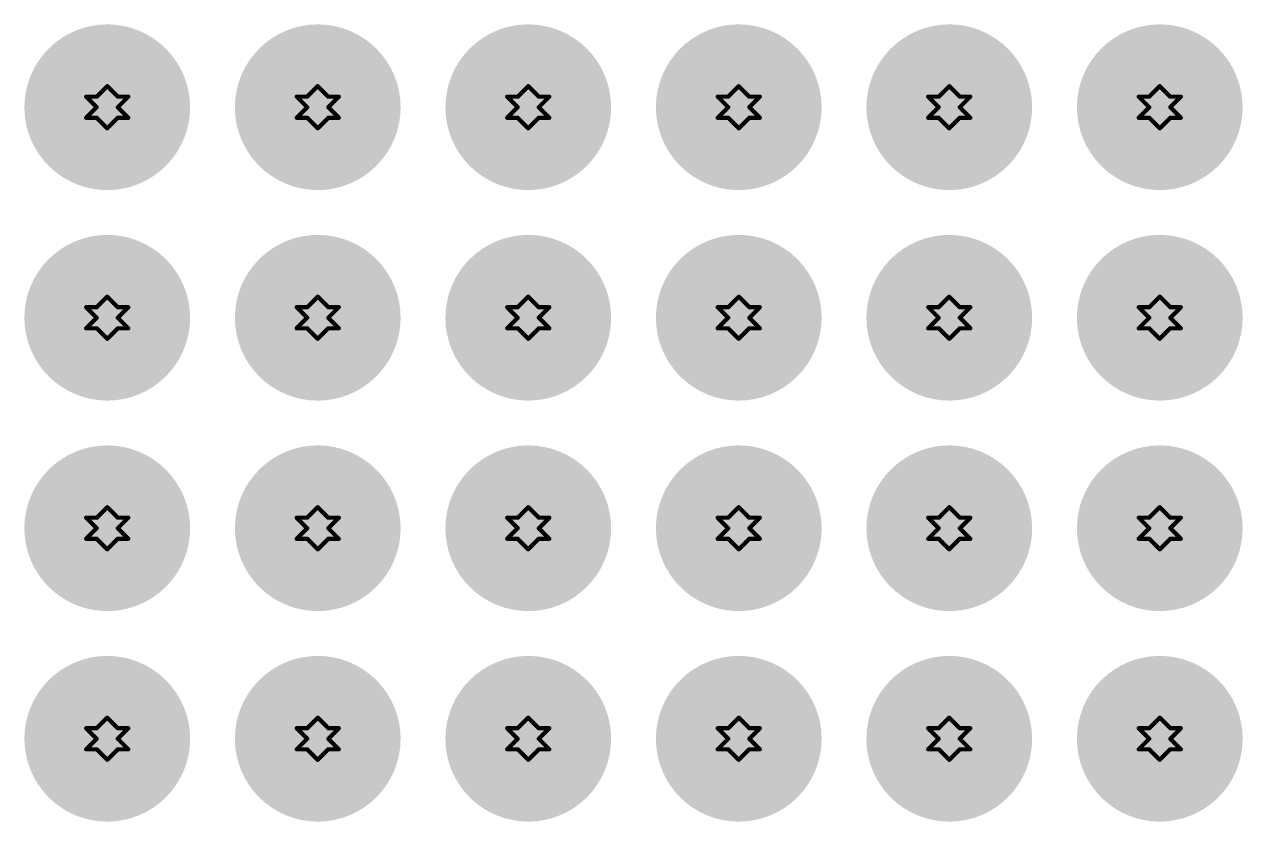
# Model space of a CAD drawing. Header units: millimetres. Extents: x 3.26 to 13.14, y 5.38 to 10.83.
# Drawn here: x 8.161 to 8.739, y 9.38 to 9.758 of the extents above; entities that cross this region are included whole.
import ezdxf

# ---------------------------------------------------------------- set-up
doc = ezdxf.new("R2010")
doc.units = ezdxf.units.MM
doc.header["$MEASUREMENT"] = 0
for name, color, linetype in [('BottomLayer', 5, 'Continuous'), ('BottomSolder', 6, 'Continuous'), ('DrillDrawing', 1, 'Continuous'), ('MultiLayer', 9, 'Continuous'), ('TopLayer', 1, 'Continuous'), ('TopSolder', 216, 'Continuous'), ('ViaHoleLayer', 16, 'Continuous')]:
    doc.layers.add(name, color=color, linetype=linetype)

msp = doc.modelspace()

# ---------------------------------------------------------------- linework, layer by layer
at = {"layer": 'BottomLayer', "const_width": 0.03937}
for points in [[(8.18032, 9.719, 1), (8.21969, 9.719, 1)], [(8.28032, 9.719, 1), (8.31969, 9.719, 1)], [(8.38032, 9.719, 1), (8.41969, 9.719, 1)], [(8.48032, 9.719, 1), (8.51969, 9.719, 1)], [(8.58032, 9.719, 1), (8.61969, 9.719, 1)], [(8.68032, 9.719, 1), (8.71969, 9.719, 1)], [(8.18032, 9.619, 1), (8.21969, 9.619, 1)], [(8.28032, 9.619, 1), (8.31969, 9.619, 1)], [(8.38032, 9.619, 1), (8.41969, 9.619, 1)], [(8.48032, 9.619, 1), (8.51969, 9.619, 1)], [(8.58032, 9.619, 1), (8.61969, 9.619, 1)], [(8.68032, 9.619, 1), (8.71969, 9.619, 1)], [(8.18032, 9.519, 1), (8.21969, 9.519, 1)], [(8.28032, 9.519, 1), (8.31969, 9.519, 1)], [(8.38032, 9.519, 1), (8.41969, 9.519, 1)], [(8.48032, 9.519, 1), (8.51969, 9.519, 1)], [(8.58032, 9.519, 1), (8.61969, 9.519, 1)], [(8.68032, 9.519, 1), (8.71969, 9.519, 1)], [(8.18032, 9.419, 1), (8.21969, 9.419, 1)], [(8.28032, 9.419, 1), (8.31969, 9.419, 1)], [(8.38032, 9.419, 1), (8.41969, 9.419, 1)], [(8.48032, 9.419, 1), (8.51969, 9.419, 1)], [(8.58032, 9.419, 1), (8.61969, 9.419, 1)], [(8.68032, 9.419, 1), (8.71969, 9.419, 1)]]:
    msp.add_lwpolyline(points, format="xyb", close=True, dxfattribs=at)
at = {"layer": 'BottomSolder', "const_width": 0.03937}
for points in [[(8.18032, 9.719, 1), (8.21969, 9.719, 1)], [(8.28032, 9.719, 1), (8.31969, 9.719, 1)], [(8.38032, 9.719, 1), (8.41969, 9.719, 1)], [(8.48032, 9.719, 1), (8.51969, 9.719, 1)], [(8.58032, 9.719, 1), (8.61969, 9.719, 1)], [(8.68032, 9.719, 1), (8.71969, 9.719, 1)], [(8.18032, 9.619, 1), (8.21969, 9.619, 1)], [(8.28032, 9.619, 1), (8.31969, 9.619, 1)], [(8.38032, 9.619, 1), (8.41969, 9.619, 1)], [(8.48032, 9.619, 1), (8.51969, 9.619, 1)], [(8.58032, 9.619, 1), (8.61969, 9.619, 1)], [(8.68032, 9.619, 1), (8.71969, 9.619, 1)], [(8.18032, 9.519, 1), (8.21969, 9.519, 1)], [(8.28032, 9.519, 1), (8.31969, 9.519, 1)], [(8.38032, 9.519, 1), (8.41969, 9.519, 1)], [(8.48032, 9.519, 1), (8.51969, 9.519, 1)], [(8.58032, 9.519, 1), (8.61969, 9.519, 1)], [(8.68032, 9.519, 1), (8.71969, 9.519, 1)], [(8.18032, 9.419, 1), (8.21969, 9.419, 1)], [(8.28032, 9.419, 1), (8.31969, 9.419, 1)], [(8.38032, 9.419, 1), (8.41969, 9.419, 1)], [(8.48032, 9.419, 1), (8.51969, 9.419, 1)], [(8.58032, 9.419, 1), (8.61969, 9.419, 1)], [(8.68032, 9.419, 1), (8.71969, 9.419, 1)]]:
    msp.add_lwpolyline(points, format="xyb", close=True, dxfattribs=at)
at = {"layer": 'DrillDrawing', "const_width": 0.002}
for points in [[(8.195, 9.724), (8.2, 9.729)], [(8.2, 9.729), (8.205, 9.724)], [(8.295, 9.724), (8.3, 9.729)], [(8.3, 9.729), (8.305, 9.724)], [(8.395, 9.724), (8.4, 9.729)], [(8.4, 9.729), (8.405, 9.724)], [(8.495, 9.724), (8.5, 9.729)], [(8.5, 9.729), (8.505, 9.724)], [(8.595, 9.724), (8.6, 9.729)], [(8.6, 9.729), (8.605, 9.724)], [(8.695, 9.724), (8.7, 9.729)], [(8.7, 9.729), (8.705, 9.724)], [(8.19, 9.724), (8.195, 9.719)], [(8.19, 9.724), (8.195, 9.724)], [(8.205, 9.724), (8.21, 9.724)], [(8.205, 9.719), (8.21, 9.724)], [(8.29, 9.724), (8.295, 9.719)], [(8.29, 9.724), (8.295, 9.724)], [(8.305, 9.724), (8.31, 9.724)], [(8.305, 9.719), (8.31, 9.724)], [(8.39, 9.724), (8.395, 9.719)], [(8.39, 9.724), (8.395, 9.724)], [(8.405, 9.724), (8.41, 9.724)], [(8.405, 9.719), (8.41, 9.724)], [(8.49, 9.724), (8.495, 9.719)], [(8.49, 9.724), (8.495, 9.724)], [(8.505, 9.724), (8.51, 9.724)], [(8.505, 9.719), (8.51, 9.724)], [(8.59, 9.724), (8.595, 9.719)], [(8.59, 9.724), (8.595, 9.724)], [(8.605, 9.724), (8.61, 9.724)], [(8.605, 9.719), (8.61, 9.724)], [(8.69, 9.724), (8.695, 9.719)], [(8.69, 9.724), (8.695, 9.724)], [(8.705, 9.724), (8.71, 9.724)], [(8.705, 9.719), (8.71, 9.724)], [(8.19, 9.714), (8.195, 9.719)], [(8.205, 9.719), (8.21, 9.714)], [(8.29, 9.714), (8.295, 9.719)], [(8.305, 9.719), (8.31, 9.714)], [(8.39, 9.714), (8.395, 9.719)], [(8.405, 9.719), (8.41, 9.714)], [(8.49, 9.714), (8.495, 9.719)], [(8.505, 9.719), (8.51, 9.714)], [(8.59, 9.714), (8.595, 9.719)], [(8.605, 9.719), (8.61, 9.714)], [(8.69, 9.714), (8.695, 9.719)], [(8.705, 9.719), (8.71, 9.714)], [(8.19, 9.714), (8.195, 9.714)], [(8.195, 9.714), (8.2, 9.709)], [(8.2, 9.709), (8.205, 9.714)], [(8.205, 9.714), (8.21, 9.714)], [(8.29, 9.714), (8.295, 9.714)], [(8.295, 9.714), (8.3, 9.709)], [(8.3, 9.709), (8.305, 9.714)], [(8.305, 9.714), (8.31, 9.714)], [(8.39, 9.714), (8.395, 9.714)], [(8.395, 9.714), (8.4, 9.709)], [(8.4, 9.709), (8.405, 9.714)], [(8.405, 9.714), (8.41, 9.714)], [(8.49, 9.714), (8.495, 9.714)], [(8.495, 9.714), (8.5, 9.709)], [(8.5, 9.709), (8.505, 9.714)], [(8.505, 9.714), (8.51, 9.714)], [(8.59, 9.714), (8.595, 9.714)], [(8.595, 9.714), (8.6, 9.709)], [(8.6, 9.709), (8.605, 9.714)], [(8.605, 9.714), (8.61, 9.714)], [(8.69, 9.714), (8.695, 9.714)], [(8.695, 9.714), (8.7, 9.709)], [(8.7, 9.709), (8.705, 9.714)], [(8.705, 9.714), (8.71, 9.714)], [(8.19, 9.624), (8.195, 9.619)], [(8.19, 9.624), (8.195, 9.624)], [(8.195, 9.624), (8.2, 9.629)], [(8.2, 9.629), (8.205, 9.624)], [(8.205, 9.624), (8.21, 9.624)], [(8.205, 9.619), (8.21, 9.624)], [(8.29, 9.624), (8.295, 9.619)], [(8.29, 9.624), (8.295, 9.624)], [(8.295, 9.624), (8.3, 9.629)], [(8.3, 9.629), (8.305, 9.624)], [(8.305, 9.624), (8.31, 9.624)], [(8.305, 9.619), (8.31, 9.624)], [(8.39, 9.624), (8.395, 9.619)], [(8.39, 9.624), (8.395, 9.624)], [(8.395, 9.624), (8.4, 9.629)], [(8.4, 9.629), (8.405, 9.624)], [(8.405, 9.624), (8.41, 9.624)], [(8.405, 9.619), (8.41, 9.624)], [(8.49, 9.624), (8.495, 9.619)], [(8.49, 9.624), (8.495, 9.624)], [(8.495, 9.624), (8.5, 9.629)], [(8.5, 9.629), (8.505, 9.624)], [(8.505, 9.624), (8.51, 9.624)], [(8.505, 9.619), (8.51, 9.624)], [(8.59, 9.624), (8.595, 9.619)], [(8.59, 9.624), (8.595, 9.624)], [(8.595, 9.624), (8.6, 9.629)], [(8.6, 9.629), (8.605, 9.624)], [(8.605, 9.624), (8.61, 9.624)], [(8.605, 9.619), (8.61, 9.624)], [(8.69, 9.624), (8.695, 9.619)], [(8.69, 9.624), (8.695, 9.624)], [(8.695, 9.624), (8.7, 9.629)], [(8.7, 9.629), (8.705, 9.624)], [(8.705, 9.624), (8.71, 9.624)], [(8.705, 9.619), (8.71, 9.624)], [(8.19, 9.614), (8.195, 9.619)], [(8.205, 9.619), (8.21, 9.614)], [(8.29, 9.614), (8.295, 9.619)], [(8.305, 9.619), (8.31, 9.614)], [(8.39, 9.614), (8.395, 9.619)], [(8.405, 9.619), (8.41, 9.614)], [(8.49, 9.614), (8.495, 9.619)], [(8.505, 9.619), (8.51, 9.614)], [(8.59, 9.614), (8.595, 9.619)], [(8.605, 9.619), (8.61, 9.614)], [(8.69, 9.614), (8.695, 9.619)], [(8.705, 9.619), (8.71, 9.614)], [(8.19, 9.614), (8.195, 9.614)], [(8.195, 9.614), (8.2, 9.609)], [(8.2, 9.609), (8.205, 9.614)], [(8.205, 9.614), (8.21, 9.614)], [(8.29, 9.614), (8.295, 9.614)], [(8.295, 9.614), (8.3, 9.609)], [(8.3, 9.609), (8.305, 9.614)], [(8.305, 9.614), (8.31, 9.614)], [(8.39, 9.614), (8.395, 9.614)], [(8.395, 9.614), (8.4, 9.609)], [(8.4, 9.609), (8.405, 9.614)], [(8.405, 9.614), (8.41, 9.614)], [(8.49, 9.614), (8.495, 9.614)], [(8.495, 9.614), (8.5, 9.609)], [(8.5, 9.609), (8.505, 9.614)], [(8.505, 9.614), (8.51, 9.614)], [(8.59, 9.614), (8.595, 9.614)], [(8.595, 9.614), (8.6, 9.609)], [(8.6, 9.609), (8.605, 9.614)], [(8.605, 9.614), (8.61, 9.614)], [(8.69, 9.614), (8.695, 9.614)], [(8.695, 9.614), (8.7, 9.609)], [(8.7, 9.609), (8.705, 9.614)], [(8.705, 9.614), (8.71, 9.614)], [(8.195, 9.524), (8.2, 9.529)], [(8.2, 9.529), (8.205, 9.524)], [(8.295, 9.524), (8.3, 9.529)], [(8.3, 9.529), (8.305, 9.524)], [(8.395, 9.524), (8.4, 9.529)], [(8.4, 9.529), (8.405, 9.524)], [(8.495, 9.524), (8.5, 9.529)], [(8.5, 9.529), (8.505, 9.524)], [(8.595, 9.524), (8.6, 9.529)], [(8.6, 9.529), (8.605, 9.524)], [(8.695, 9.524), (8.7, 9.529)], [(8.7, 9.529), (8.705, 9.524)], [(8.19, 9.524), (8.195, 9.519)], [(8.19, 9.524), (8.195, 9.524)], [(8.205, 9.524), (8.21, 9.524)], [(8.205, 9.519), (8.21, 9.524)], [(8.29, 9.524), (8.295, 9.519)], [(8.29, 9.524), (8.295, 9.524)], [(8.305, 9.524), (8.31, 9.524)], [(8.305, 9.519), (8.31, 9.524)], [(8.39, 9.524), (8.395, 9.519)], [(8.39, 9.524), (8.395, 9.524)], [(8.405, 9.524), (8.41, 9.524)], [(8.405, 9.519), (8.41, 9.524)], [(8.49, 9.524), (8.495, 9.519)], [(8.49, 9.524), (8.495, 9.524)], [(8.505, 9.524), (8.51, 9.524)], [(8.505, 9.519), (8.51, 9.524)], [(8.59, 9.524), (8.595, 9.519)], [(8.59, 9.524), (8.595, 9.524)], [(8.605, 9.524), (8.61, 9.524)], [(8.605, 9.519), (8.61, 9.524)], [(8.69, 9.524), (8.695, 9.519)], [(8.69, 9.524), (8.695, 9.524)], [(8.705, 9.524), (8.71, 9.524)], [(8.705, 9.519), (8.71, 9.524)], [(8.19, 9.514), (8.195, 9.519)], [(8.19, 9.514), (8.195, 9.514)], [(8.195, 9.514), (8.2, 9.509)], [(8.2, 9.509), (8.205, 9.514)], [(8.205, 9.519), (8.21, 9.514)], [(8.205, 9.514), (8.21, 9.514)], [(8.29, 9.514), (8.295, 9.519)], [(8.29, 9.514), (8.295, 9.514)], [(8.295, 9.514), (8.3, 9.509)], [(8.3, 9.509), (8.305, 9.514)], [(8.305, 9.519), (8.31, 9.514)], [(8.305, 9.514), (8.31, 9.514)], [(8.39, 9.514), (8.395, 9.519)], [(8.39, 9.514), (8.395, 9.514)], [(8.395, 9.514), (8.4, 9.509)], [(8.4, 9.509), (8.405, 9.514)], [(8.405, 9.519), (8.41, 9.514)], [(8.405, 9.514), (8.41, 9.514)], [(8.49, 9.514), (8.495, 9.519)], [(8.49, 9.514), (8.495, 9.514)], [(8.495, 9.514), (8.5, 9.509)], [(8.5, 9.509), (8.505, 9.514)], [(8.505, 9.519), (8.51, 9.514)], [(8.505, 9.514), (8.51, 9.514)], [(8.59, 9.514), (8.595, 9.519)], [(8.59, 9.514), (8.595, 9.514)], [(8.595, 9.514), (8.6, 9.509)], [(8.6, 9.509), (8.605, 9.514)], [(8.605, 9.519), (8.61, 9.514)], [(8.605, 9.514), (8.61, 9.514)], [(8.69, 9.514), (8.695, 9.519)], [(8.69, 9.514), (8.695, 9.514)], [(8.695, 9.514), (8.7, 9.509)], [(8.7, 9.509), (8.705, 9.514)], [(8.705, 9.519), (8.71, 9.514)], [(8.705, 9.514), (8.71, 9.514)], [(8.195, 9.424), (8.2, 9.429)], [(8.2, 9.429), (8.205, 9.424)], [(8.295, 9.424), (8.3, 9.429)], [(8.3, 9.429), (8.305, 9.424)], [(8.395, 9.424), (8.4, 9.429)], [(8.4, 9.429), (8.405, 9.424)], [(8.495, 9.424), (8.5, 9.429)], [(8.5, 9.429), (8.505, 9.424)], [(8.595, 9.424), (8.6, 9.429)], [(8.6, 9.429), (8.605, 9.424)], [(8.695, 9.424), (8.7, 9.429)], [(8.7, 9.429), (8.705, 9.424)], [(8.19, 9.424), (8.195, 9.419)], [(8.19, 9.424), (8.195, 9.424)], [(8.205, 9.424), (8.21, 9.424)], [(8.205, 9.419), (8.21, 9.424)], [(8.29, 9.424), (8.295, 9.419)], [(8.29, 9.424), (8.295, 9.424)], [(8.305, 9.424), (8.31, 9.424)], [(8.305, 9.419), (8.31, 9.424)], [(8.39, 9.424), (8.395, 9.419)], [(8.39, 9.424), (8.395, 9.424)], [(8.405, 9.424), (8.41, 9.424)], [(8.405, 9.419), (8.41, 9.424)], [(8.49, 9.424), (8.495, 9.419)], [(8.49, 9.424), (8.495, 9.424)], [(8.505, 9.424), (8.51, 9.424)], [(8.505, 9.419), (8.51, 9.424)], [(8.59, 9.424), (8.595, 9.419)], [(8.59, 9.424), (8.595, 9.424)], [(8.605, 9.424), (8.61, 9.424)], [(8.605, 9.419), (8.61, 9.424)], [(8.69, 9.424), (8.695, 9.419)], [(8.69, 9.424), (8.695, 9.424)], [(8.705, 9.424), (8.71, 9.424)], [(8.705, 9.419), (8.71, 9.424)], [(8.19, 9.414), (8.195, 9.419)], [(8.205, 9.419), (8.21, 9.414)], [(8.29, 9.414), (8.295, 9.419)], [(8.305, 9.419), (8.31, 9.414)], [(8.39, 9.414), (8.395, 9.419)], [(8.405, 9.419), (8.41, 9.414)], [(8.49, 9.414), (8.495, 9.419)], [(8.505, 9.419), (8.51, 9.414)], [(8.59, 9.414), (8.595, 9.419)], [(8.605, 9.419), (8.61, 9.414)], [(8.69, 9.414), (8.695, 9.419)], [(8.705, 9.419), (8.71, 9.414)], [(8.19, 9.414), (8.195, 9.414)], [(8.195, 9.414), (8.2, 9.409)], [(8.2, 9.409), (8.205, 9.414)], [(8.205, 9.414), (8.21, 9.414)], [(8.29, 9.414), (8.295, 9.414)], [(8.295, 9.414), (8.3, 9.409)], [(8.3, 9.409), (8.305, 9.414)], [(8.305, 9.414), (8.31, 9.414)], [(8.39, 9.414), (8.395, 9.414)], [(8.395, 9.414), (8.4, 9.409)], [(8.4, 9.409), (8.405, 9.414)], [(8.405, 9.414), (8.41, 9.414)], [(8.49, 9.414), (8.495, 9.414)], [(8.495, 9.414), (8.5, 9.409)], [(8.5, 9.409), (8.505, 9.414)], [(8.505, 9.414), (8.51, 9.414)], [(8.59, 9.414), (8.595, 9.414)], [(8.595, 9.414), (8.6, 9.409)], [(8.6, 9.409), (8.605, 9.414)], [(8.605, 9.414), (8.61, 9.414)], [(8.69, 9.414), (8.695, 9.414)], [(8.695, 9.414), (8.7, 9.409)], [(8.7, 9.409), (8.705, 9.414)], [(8.705, 9.414), (8.71, 9.414)]]:
    msp.add_lwpolyline(points, dxfattribs=at)
at = {"layer": 'DrillDrawing', "const_width": 0.001}
for points in [[(8.1995, 9.729, 1), (8.2005, 9.729, 1)], [(8.1995, 9.729, 1), (8.2005, 9.729, 1)], [(8.2995, 9.729, 1), (8.3005, 9.729, 1)], [(8.2995, 9.729, 1), (8.3005, 9.729, 1)], [(8.3995, 9.729, 1), (8.4005, 9.729, 1)], [(8.3995, 9.729, 1), (8.4005, 9.729, 1)], [(8.4995, 9.729, 1), (8.5005, 9.729, 1)], [(8.4995, 9.729, 1), (8.5005, 9.729, 1)], [(8.5995, 9.729, 1), (8.6005, 9.729, 1)], [(8.5995, 9.729, 1), (8.6005, 9.729, 1)], [(8.6995, 9.729, 1), (8.7005, 9.729, 1)], [(8.6995, 9.729, 1), (8.7005, 9.729, 1)], [(8.1895, 9.724, 1), (8.1905, 9.724, 1)], [(8.1895, 9.724, 1), (8.1905, 9.724, 1)], [(8.1945, 9.724, 1), (8.1955, 9.724, 1)], [(8.1945, 9.724, 1), (8.1955, 9.724, 1)], [(8.2045, 9.724, 1), (8.2055, 9.724, 1)], [(8.2045, 9.724, 1), (8.2055, 9.724, 1)], [(8.2095, 9.724, 1), (8.2105, 9.724, 1)], [(8.2095, 9.724, 1), (8.2105, 9.724, 1)], [(8.2895, 9.724, 1), (8.2905, 9.724, 1)], [(8.2895, 9.724, 1), (8.2905, 9.724, 1)], [(8.2945, 9.724, 1), (8.2955, 9.724, 1)], [(8.2945, 9.724, 1), (8.2955, 9.724, 1)], [(8.3045, 9.724, 1), (8.3055, 9.724, 1)], [(8.3045, 9.724, 1), (8.3055, 9.724, 1)], [(8.3095, 9.724, 1), (8.3105, 9.724, 1)], [(8.3095, 9.724, 1), (8.3105, 9.724, 1)], [(8.3895, 9.724, 1), (8.3905, 9.724, 1)], [(8.3895, 9.724, 1), (8.3905, 9.724, 1)], [(8.3945, 9.724, 1), (8.3955, 9.724, 1)], [(8.3945, 9.724, 1), (8.3955, 9.724, 1)], [(8.4045, 9.724, 1), (8.4055, 9.724, 1)], [(8.4045, 9.724, 1), (8.4055, 9.724, 1)], [(8.4095, 9.724, 1), (8.4105, 9.724, 1)], [(8.4095, 9.724, 1), (8.4105, 9.724, 1)], [(8.4895, 9.724, 1), (8.4905, 9.724, 1)], [(8.4895, 9.724, 1), (8.4905, 9.724, 1)], [(8.4945, 9.724, 1), (8.4955, 9.724, 1)], [(8.4945, 9.724, 1), (8.4955, 9.724, 1)], [(8.5045, 9.724, 1), (8.5055, 9.724, 1)], [(8.5045, 9.724, 1), (8.5055, 9.724, 1)], [(8.5095, 9.724, 1), (8.5105, 9.724, 1)], [(8.5095, 9.724, 1), (8.5105, 9.724, 1)], [(8.5895, 9.724, 1), (8.5905, 9.724, 1)], [(8.5895, 9.724, 1), (8.5905, 9.724, 1)], [(8.5945, 9.724, 1), (8.5955, 9.724, 1)], [(8.5945, 9.724, 1), (8.5955, 9.724, 1)], [(8.6045, 9.724, 1), (8.6055, 9.724, 1)], [(8.6045, 9.724, 1), (8.6055, 9.724, 1)], [(8.6095, 9.724, 1), (8.6105, 9.724, 1)], [(8.6095, 9.724, 1), (8.6105, 9.724, 1)], [(8.6895, 9.724, 1), (8.6905, 9.724, 1)], [(8.6895, 9.724, 1), (8.6905, 9.724, 1)], [(8.6945, 9.724, 1), (8.6955, 9.724, 1)], [(8.6945, 9.724, 1), (8.6955, 9.724, 1)], [(8.7045, 9.724, 1), (8.7055, 9.724, 1)], [(8.7045, 9.724, 1), (8.7055, 9.724, 1)], [(8.7095, 9.724, 1), (8.7105, 9.724, 1)], [(8.7095, 9.724, 1), (8.7105, 9.724, 1)], [(8.1945, 9.719, 1), (8.1955, 9.719, 1)], [(8.1945, 9.719, 1), (8.1955, 9.719, 1)], [(8.2045, 9.719, 1), (8.2055, 9.719, 1)], [(8.2045, 9.719, 1), (8.2055, 9.719, 1)], [(8.2945, 9.719, 1), (8.2955, 9.719, 1)], [(8.2945, 9.719, 1), (8.2955, 9.719, 1)], [(8.3045, 9.719, 1), (8.3055, 9.719, 1)], [(8.3045, 9.719, 1), (8.3055, 9.719, 1)], [(8.3945, 9.719, 1), (8.3955, 9.719, 1)], [(8.3945, 9.719, 1), (8.3955, 9.719, 1)], [(8.4045, 9.719, 1), (8.4055, 9.719, 1)], [(8.4045, 9.719, 1), (8.4055, 9.719, 1)], [(8.4945, 9.719, 1), (8.4955, 9.719, 1)], [(8.4945, 9.719, 1), (8.4955, 9.719, 1)], [(8.5045, 9.719, 1), (8.5055, 9.719, 1)], [(8.5045, 9.719, 1), (8.5055, 9.719, 1)], [(8.5945, 9.719, 1), (8.5955, 9.719, 1)], [(8.5945, 9.719, 1), (8.5955, 9.719, 1)], [(8.6045, 9.719, 1), (8.6055, 9.719, 1)], [(8.6045, 9.719, 1), (8.6055, 9.719, 1)], [(8.6945, 9.719, 1), (8.6955, 9.719, 1)], [(8.6945, 9.719, 1), (8.6955, 9.719, 1)], [(8.7045, 9.719, 1), (8.7055, 9.719, 1)], [(8.7045, 9.719, 1), (8.7055, 9.719, 1)], [(8.1895, 9.714, 1), (8.1905, 9.714, 1)], [(8.1895, 9.714, 1), (8.1905, 9.714, 1)], [(8.1945, 9.714, 1), (8.1955, 9.714, 1)], [(8.1945, 9.714, 1), (8.1955, 9.714, 1)], [(8.2045, 9.714, 1), (8.2055, 9.714, 1)], [(8.2045, 9.714, 1), (8.2055, 9.714, 1)], [(8.2095, 9.714, 1), (8.2105, 9.714, 1)], [(8.2095, 9.714, 1), (8.2105, 9.714, 1)], [(8.2895, 9.714, 1), (8.2905, 9.714, 1)], [(8.2895, 9.714, 1), (8.2905, 9.714, 1)], [(8.2945, 9.714, 1), (8.2955, 9.714, 1)], [(8.2945, 9.714, 1), (8.2955, 9.714, 1)], [(8.3045, 9.714, 1), (8.3055, 9.714, 1)], [(8.3045, 9.714, 1), (8.3055, 9.714, 1)], [(8.3095, 9.714, 1), (8.3105, 9.714, 1)], [(8.3095, 9.714, 1), (8.3105, 9.714, 1)], [(8.3895, 9.714, 1), (8.3905, 9.714, 1)], [(8.3895, 9.714, 1), (8.3905, 9.714, 1)], [(8.3945, 9.714, 1), (8.3955, 9.714, 1)], [(8.3945, 9.714, 1), (8.3955, 9.714, 1)], [(8.4045, 9.714, 1), (8.4055, 9.714, 1)], [(8.4045, 9.714, 1), (8.4055, 9.714, 1)], [(8.4095, 9.714, 1), (8.4105, 9.714, 1)], [(8.4095, 9.714, 1), (8.4105, 9.714, 1)], [(8.4895, 9.714, 1), (8.4905, 9.714, 1)], [(8.4895, 9.714, 1), (8.4905, 9.714, 1)], [(8.4945, 9.714, 1), (8.4955, 9.714, 1)], [(8.4945, 9.714, 1), (8.4955, 9.714, 1)], [(8.5045, 9.714, 1), (8.5055, 9.714, 1)], [(8.5045, 9.714, 1), (8.5055, 9.714, 1)], [(8.5095, 9.714, 1), (8.5105, 9.714, 1)], [(8.5095, 9.714, 1), (8.5105, 9.714, 1)], [(8.5895, 9.714, 1), (8.5905, 9.714, 1)], [(8.5895, 9.714, 1), (8.5905, 9.714, 1)], [(8.5945, 9.714, 1), (8.5955, 9.714, 1)], [(8.5945, 9.714, 1), (8.5955, 9.714, 1)], [(8.6045, 9.714, 1), (8.6055, 9.714, 1)], [(8.6045, 9.714, 1), (8.6055, 9.714, 1)], [(8.6095, 9.714, 1), (8.6105, 9.714, 1)], [(8.6095, 9.714, 1), (8.6105, 9.714, 1)], [(8.6895, 9.714, 1), (8.6905, 9.714, 1)], [(8.6895, 9.714, 1), (8.6905, 9.714, 1)], [(8.6945, 9.714, 1), (8.6955, 9.714, 1)], [(8.6945, 9.714, 1), (8.6955, 9.714, 1)], [(8.7045, 9.714, 1), (8.7055, 9.714, 1)], [(8.7045, 9.714, 1), (8.7055, 9.714, 1)], [(8.7095, 9.714, 1), (8.7105, 9.714, 1)], [(8.7095, 9.714, 1), (8.7105, 9.714, 1)], [(8.1995, 9.709, 1), (8.2005, 9.709, 1)], [(8.1995, 9.709, 1), (8.2005, 9.709, 1)], [(8.2995, 9.709, 1), (8.3005, 9.709, 1)], [(8.2995, 9.709, 1), (8.3005, 9.709, 1)], [(8.3995, 9.709, 1), (8.4005, 9.709, 1)], [(8.3995, 9.709, 1), (8.4005, 9.709, 1)], [(8.4995, 9.709, 1), (8.5005, 9.709, 1)], [(8.4995, 9.709, 1), (8.5005, 9.709, 1)], [(8.5995, 9.709, 1), (8.6005, 9.709, 1)], [(8.5995, 9.709, 1), (8.6005, 9.709, 1)], [(8.6995, 9.709, 1), (8.7005, 9.709, 1)], [(8.6995, 9.709, 1), (8.7005, 9.709, 1)], [(8.1895, 9.624, 1), (8.1905, 9.624, 1)], [(8.1895, 9.624, 1), (8.1905, 9.624, 1)], [(8.1945, 9.624, 1), (8.1955, 9.624, 1)], [(8.1945, 9.624, 1), (8.1955, 9.624, 1)], [(8.1995, 9.629, 1), (8.2005, 9.629, 1)], [(8.1995, 9.629, 1), (8.2005, 9.629, 1)], [(8.2045, 9.624, 1), (8.2055, 9.624, 1)], [(8.2045, 9.624, 1), (8.2055, 9.624, 1)], [(8.2095, 9.624, 1), (8.2105, 9.624, 1)], [(8.2095, 9.624, 1), (8.2105, 9.624, 1)], [(8.2895, 9.624, 1), (8.2905, 9.624, 1)], [(8.2895, 9.624, 1), (8.2905, 9.624, 1)], [(8.2945, 9.624, 1), (8.2955, 9.624, 1)], [(8.2945, 9.624, 1), (8.2955, 9.624, 1)], [(8.2995, 9.629, 1), (8.3005, 9.629, 1)], [(8.2995, 9.629, 1), (8.3005, 9.629, 1)], [(8.3045, 9.624, 1), (8.3055, 9.624, 1)], [(8.3045, 9.624, 1), (8.3055, 9.624, 1)], [(8.3095, 9.624, 1), (8.3105, 9.624, 1)], [(8.3095, 9.624, 1), (8.3105, 9.624, 1)], [(8.3895, 9.624, 1), (8.3905, 9.624, 1)], [(8.3895, 9.624, 1), (8.3905, 9.624, 1)], [(8.3945, 9.624, 1), (8.3955, 9.624, 1)], [(8.3945, 9.624, 1), (8.3955, 9.624, 1)], [(8.3995, 9.629, 1), (8.4005, 9.629, 1)], [(8.3995, 9.629, 1), (8.4005, 9.629, 1)], [(8.4045, 9.624, 1), (8.4055, 9.624, 1)], [(8.4045, 9.624, 1), (8.4055, 9.624, 1)], [(8.4095, 9.624, 1), (8.4105, 9.624, 1)], [(8.4095, 9.624, 1), (8.4105, 9.624, 1)], [(8.4895, 9.624, 1), (8.4905, 9.624, 1)], [(8.4895, 9.624, 1), (8.4905, 9.624, 1)], [(8.4945, 9.624, 1), (8.4955, 9.624, 1)], [(8.4945, 9.624, 1), (8.4955, 9.624, 1)], [(8.4995, 9.629, 1), (8.5005, 9.629, 1)], [(8.4995, 9.629, 1), (8.5005, 9.629, 1)], [(8.5045, 9.624, 1), (8.5055, 9.624, 1)], [(8.5045, 9.624, 1), (8.5055, 9.624, 1)], [(8.5095, 9.624, 1), (8.5105, 9.624, 1)], [(8.5095, 9.624, 1), (8.5105, 9.624, 1)], [(8.5895, 9.624, 1), (8.5905, 9.624, 1)], [(8.5895, 9.624, 1), (8.5905, 9.624, 1)], [(8.5945, 9.624, 1), (8.5955, 9.624, 1)], [(8.5945, 9.624, 1), (8.5955, 9.624, 1)], [(8.5995, 9.629, 1), (8.6005, 9.629, 1)], [(8.5995, 9.629, 1), (8.6005, 9.629, 1)], [(8.6045, 9.624, 1), (8.6055, 9.624, 1)], [(8.6045, 9.624, 1), (8.6055, 9.624, 1)], [(8.6095, 9.624, 1), (8.6105, 9.624, 1)], [(8.6095, 9.624, 1), (8.6105, 9.624, 1)], [(8.6895, 9.624, 1), (8.6905, 9.624, 1)], [(8.6895, 9.624, 1), (8.6905, 9.624, 1)], [(8.6945, 9.624, 1), (8.6955, 9.624, 1)], [(8.6945, 9.624, 1), (8.6955, 9.624, 1)], [(8.6995, 9.629, 1), (8.7005, 9.629, 1)], [(8.6995, 9.629, 1), (8.7005, 9.629, 1)], [(8.7045, 9.624, 1), (8.7055, 9.624, 1)], [(8.7045, 9.624, 1), (8.7055, 9.624, 1)], [(8.7095, 9.624, 1), (8.7105, 9.624, 1)], [(8.7095, 9.624, 1), (8.7105, 9.624, 1)], [(8.1945, 9.619, 1), (8.1955, 9.619, 1)], [(8.1945, 9.619, 1), (8.1955, 9.619, 1)], [(8.2045, 9.619, 1), (8.2055, 9.619, 1)], [(8.2045, 9.619, 1), (8.2055, 9.619, 1)], [(8.2945, 9.619, 1), (8.2955, 9.619, 1)], [(8.2945, 9.619, 1), (8.2955, 9.619, 1)], [(8.3045, 9.619, 1), (8.3055, 9.619, 1)], [(8.3045, 9.619, 1), (8.3055, 9.619, 1)], [(8.3945, 9.619, 1), (8.3955, 9.619, 1)], [(8.3945, 9.619, 1), (8.3955, 9.619, 1)], [(8.4045, 9.619, 1), (8.4055, 9.619, 1)], [(8.4045, 9.619, 1), (8.4055, 9.619, 1)], [(8.4945, 9.619, 1), (8.4955, 9.619, 1)], [(8.4945, 9.619, 1), (8.4955, 9.619, 1)], [(8.5045, 9.619, 1), (8.5055, 9.619, 1)], [(8.5045, 9.619, 1), (8.5055, 9.619, 1)], [(8.5945, 9.619, 1), (8.5955, 9.619, 1)], [(8.5945, 9.619, 1), (8.5955, 9.619, 1)], [(8.6045, 9.619, 1), (8.6055, 9.619, 1)], [(8.6045, 9.619, 1), (8.6055, 9.619, 1)], [(8.6945, 9.619, 1), (8.6955, 9.619, 1)], [(8.6945, 9.619, 1), (8.6955, 9.619, 1)], [(8.7045, 9.619, 1), (8.7055, 9.619, 1)], [(8.7045, 9.619, 1), (8.7055, 9.619, 1)], [(8.1895, 9.614, 1), (8.1905, 9.614, 1)], [(8.1895, 9.614, 1), (8.1905, 9.614, 1)], [(8.1945, 9.614, 1), (8.1955, 9.614, 1)], [(8.1945, 9.614, 1), (8.1955, 9.614, 1)], [(8.2045, 9.614, 1), (8.2055, 9.614, 1)], [(8.2045, 9.614, 1), (8.2055, 9.614, 1)], [(8.2095, 9.614, 1), (8.2105, 9.614, 1)], [(8.2095, 9.614, 1), (8.2105, 9.614, 1)], [(8.2895, 9.614, 1), (8.2905, 9.614, 1)], [(8.2895, 9.614, 1), (8.2905, 9.614, 1)], [(8.2945, 9.614, 1), (8.2955, 9.614, 1)], [(8.2945, 9.614, 1), (8.2955, 9.614, 1)], [(8.3045, 9.614, 1), (8.3055, 9.614, 1)], [(8.3045, 9.614, 1), (8.3055, 9.614, 1)], [(8.3095, 9.614, 1), (8.3105, 9.614, 1)], [(8.3095, 9.614, 1), (8.3105, 9.614, 1)], [(8.3895, 9.614, 1), (8.3905, 9.614, 1)], [(8.3895, 9.614, 1), (8.3905, 9.614, 1)], [(8.3945, 9.614, 1), (8.3955, 9.614, 1)], [(8.3945, 9.614, 1), (8.3955, 9.614, 1)], [(8.4045, 9.614, 1), (8.4055, 9.614, 1)], [(8.4045, 9.614, 1), (8.4055, 9.614, 1)], [(8.4095, 9.614, 1), (8.4105, 9.614, 1)], [(8.4095, 9.614, 1), (8.4105, 9.614, 1)], [(8.4895, 9.614, 1), (8.4905, 9.614, 1)], [(8.4895, 9.614, 1), (8.4905, 9.614, 1)], [(8.4945, 9.614, 1), (8.4955, 9.614, 1)], [(8.4945, 9.614, 1), (8.4955, 9.614, 1)], [(8.5045, 9.614, 1), (8.5055, 9.614, 1)], [(8.5045, 9.614, 1), (8.5055, 9.614, 1)], [(8.5095, 9.614, 1), (8.5105, 9.614, 1)], [(8.5095, 9.614, 1), (8.5105, 9.614, 1)], [(8.5895, 9.614, 1), (8.5905, 9.614, 1)], [(8.5895, 9.614, 1), (8.5905, 9.614, 1)], [(8.5945, 9.614, 1), (8.5955, 9.614, 1)], [(8.5945, 9.614, 1), (8.5955, 9.614, 1)], [(8.6045, 9.614, 1), (8.6055, 9.614, 1)], [(8.6045, 9.614, 1), (8.6055, 9.614, 1)], [(8.6095, 9.614, 1), (8.6105, 9.614, 1)], [(8.6095, 9.614, 1), (8.6105, 9.614, 1)], [(8.6895, 9.614, 1), (8.6905, 9.614, 1)], [(8.6895, 9.614, 1), (8.6905, 9.614, 1)], [(8.6945, 9.614, 1), (8.6955, 9.614, 1)], [(8.6945, 9.614, 1), (8.6955, 9.614, 1)], [(8.7045, 9.614, 1), (8.7055, 9.614, 1)], [(8.7045, 9.614, 1), (8.7055, 9.614, 1)], [(8.7095, 9.614, 1), (8.7105, 9.614, 1)], [(8.7095, 9.614, 1), (8.7105, 9.614, 1)], [(8.1995, 9.609, 1), (8.2005, 9.609, 1)], [(8.1995, 9.609, 1), (8.2005, 9.609, 1)], [(8.2995, 9.609, 1), (8.3005, 9.609, 1)], [(8.2995, 9.609, 1), (8.3005, 9.609, 1)], [(8.3995, 9.609, 1), (8.4005, 9.609, 1)], [(8.3995, 9.609, 1), (8.4005, 9.609, 1)], [(8.4995, 9.609, 1), (8.5005, 9.609, 1)], [(8.4995, 9.609, 1), (8.5005, 9.609, 1)], [(8.5995, 9.609, 1), (8.6005, 9.609, 1)], [(8.5995, 9.609, 1), (8.6005, 9.609, 1)], [(8.6995, 9.609, 1), (8.7005, 9.609, 1)], [(8.6995, 9.609, 1), (8.7005, 9.609, 1)], [(8.1995, 9.529, 1), (8.2005, 9.529, 1)], [(8.1995, 9.529, 1), (8.2005, 9.529, 1)], [(8.2995, 9.529, 1), (8.3005, 9.529, 1)], [(8.2995, 9.529, 1), (8.3005, 9.529, 1)], [(8.3995, 9.529, 1), (8.4005, 9.529, 1)], [(8.3995, 9.529, 1), (8.4005, 9.529, 1)], [(8.4995, 9.529, 1), (8.5005, 9.529, 1)], [(8.4995, 9.529, 1), (8.5005, 9.529, 1)], [(8.5995, 9.529, 1), (8.6005, 9.529, 1)], [(8.5995, 9.529, 1), (8.6005, 9.529, 1)], [(8.6995, 9.529, 1), (8.7005, 9.529, 1)], [(8.6995, 9.529, 1), (8.7005, 9.529, 1)], [(8.1895, 9.524, 1), (8.1905, 9.524, 1)], [(8.1895, 9.524, 1), (8.1905, 9.524, 1)], [(8.1945, 9.524, 1), (8.1955, 9.524, 1)], [(8.1945, 9.524, 1), (8.1955, 9.524, 1)], [(8.2045, 9.524, 1), (8.2055, 9.524, 1)], [(8.2045, 9.524, 1), (8.2055, 9.524, 1)], [(8.2095, 9.524, 1), (8.2105, 9.524, 1)], [(8.2095, 9.524, 1), (8.2105, 9.524, 1)], [(8.2895, 9.524, 1), (8.2905, 9.524, 1)], [(8.2895, 9.524, 1), (8.2905, 9.524, 1)], [(8.2945, 9.524, 1), (8.2955, 9.524, 1)], [(8.2945, 9.524, 1), (8.2955, 9.524, 1)], [(8.3045, 9.524, 1), (8.3055, 9.524, 1)], [(8.3045, 9.524, 1), (8.3055, 9.524, 1)], [(8.3095, 9.524, 1), (8.3105, 9.524, 1)], [(8.3095, 9.524, 1), (8.3105, 9.524, 1)], [(8.3895, 9.524, 1), (8.3905, 9.524, 1)], [(8.3895, 9.524, 1), (8.3905, 9.524, 1)], [(8.3945, 9.524, 1), (8.3955, 9.524, 1)], [(8.3945, 9.524, 1), (8.3955, 9.524, 1)], [(8.4045, 9.524, 1), (8.4055, 9.524, 1)], [(8.4045, 9.524, 1), (8.4055, 9.524, 1)], [(8.4095, 9.524, 1), (8.4105, 9.524, 1)], [(8.4095, 9.524, 1), (8.4105, 9.524, 1)], [(8.4895, 9.524, 1), (8.4905, 9.524, 1)], [(8.4895, 9.524, 1), (8.4905, 9.524, 1)], [(8.4945, 9.524, 1), (8.4955, 9.524, 1)], [(8.4945, 9.524, 1), (8.4955, 9.524, 1)], [(8.5045, 9.524, 1), (8.5055, 9.524, 1)], [(8.5045, 9.524, 1), (8.5055, 9.524, 1)], [(8.5095, 9.524, 1), (8.5105, 9.524, 1)], [(8.5095, 9.524, 1), (8.5105, 9.524, 1)], [(8.5895, 9.524, 1), (8.5905, 9.524, 1)], [(8.5895, 9.524, 1), (8.5905, 9.524, 1)], [(8.5945, 9.524, 1), (8.5955, 9.524, 1)], [(8.5945, 9.524, 1), (8.5955, 9.524, 1)], [(8.6045, 9.524, 1), (8.6055, 9.524, 1)], [(8.6045, 9.524, 1), (8.6055, 9.524, 1)], [(8.6095, 9.524, 1), (8.6105, 9.524, 1)], [(8.6095, 9.524, 1), (8.6105, 9.524, 1)], [(8.6895, 9.524, 1), (8.6905, 9.524, 1)], [(8.6895, 9.524, 1), (8.6905, 9.524, 1)], [(8.6945, 9.524, 1), (8.6955, 9.524, 1)], [(8.6945, 9.524, 1), (8.6955, 9.524, 1)], [(8.7045, 9.524, 1), (8.7055, 9.524, 1)], [(8.7045, 9.524, 1), (8.7055, 9.524, 1)], [(8.7095, 9.524, 1), (8.7105, 9.524, 1)], [(8.7095, 9.524, 1), (8.7105, 9.524, 1)], [(8.1895, 9.514, 1), (8.1905, 9.514, 1)], [(8.1895, 9.514, 1), (8.1905, 9.514, 1)], [(8.1945, 9.519, 1), (8.1955, 9.519, 1)], [(8.1945, 9.519, 1), (8.1955, 9.519, 1)], [(8.1945, 9.514, 1), (8.1955, 9.514, 1)], [(8.1945, 9.514, 1), (8.1955, 9.514, 1)], [(8.2045, 9.519, 1), (8.2055, 9.519, 1)], [(8.2045, 9.519, 1), (8.2055, 9.519, 1)], [(8.2045, 9.514, 1), (8.2055, 9.514, 1)], [(8.2045, 9.514, 1), (8.2055, 9.514, 1)], [(8.2095, 9.514, 1), (8.2105, 9.514, 1)], [(8.2095, 9.514, 1), (8.2105, 9.514, 1)], [(8.2895, 9.514, 1), (8.2905, 9.514, 1)], [(8.2895, 9.514, 1), (8.2905, 9.514, 1)], [(8.2945, 9.519, 1), (8.2955, 9.519, 1)], [(8.2945, 9.519, 1), (8.2955, 9.519, 1)], [(8.2945, 9.514, 1), (8.2955, 9.514, 1)], [(8.2945, 9.514, 1), (8.2955, 9.514, 1)], [(8.3045, 9.519, 1), (8.3055, 9.519, 1)], [(8.3045, 9.519, 1), (8.3055, 9.519, 1)], [(8.3045, 9.514, 1), (8.3055, 9.514, 1)], [(8.3045, 9.514, 1), (8.3055, 9.514, 1)], [(8.3095, 9.514, 1), (8.3105, 9.514, 1)], [(8.3095, 9.514, 1), (8.3105, 9.514, 1)], [(8.3895, 9.514, 1), (8.3905, 9.514, 1)], [(8.3895, 9.514, 1), (8.3905, 9.514, 1)], [(8.3945, 9.519, 1), (8.3955, 9.519, 1)], [(8.3945, 9.519, 1), (8.3955, 9.519, 1)], [(8.3945, 9.514, 1), (8.3955, 9.514, 1)], [(8.3945, 9.514, 1), (8.3955, 9.514, 1)], [(8.4045, 9.519, 1), (8.4055, 9.519, 1)], [(8.4045, 9.519, 1), (8.4055, 9.519, 1)], [(8.4045, 9.514, 1), (8.4055, 9.514, 1)], [(8.4045, 9.514, 1), (8.4055, 9.514, 1)], [(8.4095, 9.514, 1), (8.4105, 9.514, 1)], [(8.4095, 9.514, 1), (8.4105, 9.514, 1)], [(8.4895, 9.514, 1), (8.4905, 9.514, 1)], [(8.4895, 9.514, 1), (8.4905, 9.514, 1)], [(8.4945, 9.519, 1), (8.4955, 9.519, 1)], [(8.4945, 9.519, 1), (8.4955, 9.519, 1)], [(8.4945, 9.514, 1), (8.4955, 9.514, 1)], [(8.4945, 9.514, 1), (8.4955, 9.514, 1)], [(8.5045, 9.519, 1), (8.5055, 9.519, 1)], [(8.5045, 9.519, 1), (8.5055, 9.519, 1)], [(8.5045, 9.514, 1), (8.5055, 9.514, 1)], [(8.5045, 9.514, 1), (8.5055, 9.514, 1)], [(8.5095, 9.514, 1), (8.5105, 9.514, 1)], [(8.5095, 9.514, 1), (8.5105, 9.514, 1)], [(8.5895, 9.514, 1), (8.5905, 9.514, 1)], [(8.5895, 9.514, 1), (8.5905, 9.514, 1)], [(8.5945, 9.519, 1), (8.5955, 9.519, 1)], [(8.5945, 9.519, 1), (8.5955, 9.519, 1)], [(8.5945, 9.514, 1), (8.5955, 9.514, 1)], [(8.5945, 9.514, 1), (8.5955, 9.514, 1)], [(8.6045, 9.519, 1), (8.6055, 9.519, 1)], [(8.6045, 9.519, 1), (8.6055, 9.519, 1)], [(8.6045, 9.514, 1), (8.6055, 9.514, 1)], [(8.6045, 9.514, 1), (8.6055, 9.514, 1)], [(8.6095, 9.514, 1), (8.6105, 9.514, 1)], [(8.6095, 9.514, 1), (8.6105, 9.514, 1)], [(8.6895, 9.514, 1), (8.6905, 9.514, 1)], [(8.6895, 9.514, 1), (8.6905, 9.514, 1)], [(8.6945, 9.519, 1), (8.6955, 9.519, 1)], [(8.6945, 9.519, 1), (8.6955, 9.519, 1)], [(8.6945, 9.514, 1), (8.6955, 9.514, 1)], [(8.6945, 9.514, 1), (8.6955, 9.514, 1)], [(8.7045, 9.519, 1), (8.7055, 9.519, 1)], [(8.7045, 9.519, 1), (8.7055, 9.519, 1)], [(8.7045, 9.514, 1), (8.7055, 9.514, 1)], [(8.7045, 9.514, 1), (8.7055, 9.514, 1)], [(8.7095, 9.514, 1), (8.7105, 9.514, 1)], [(8.7095, 9.514, 1), (8.7105, 9.514, 1)], [(8.1995, 9.509, 1), (8.2005, 9.509, 1)], [(8.1995, 9.509, 1), (8.2005, 9.509, 1)], [(8.2995, 9.509, 1), (8.3005, 9.509, 1)], [(8.2995, 9.509, 1), (8.3005, 9.509, 1)], [(8.3995, 9.509, 1), (8.4005, 9.509, 1)], [(8.3995, 9.509, 1), (8.4005, 9.509, 1)], [(8.4995, 9.509, 1), (8.5005, 9.509, 1)], [(8.4995, 9.509, 1), (8.5005, 9.509, 1)], [(8.5995, 9.509, 1), (8.6005, 9.509, 1)], [(8.5995, 9.509, 1), (8.6005, 9.509, 1)], [(8.6995, 9.509, 1), (8.7005, 9.509, 1)], [(8.6995, 9.509, 1), (8.7005, 9.509, 1)], [(8.1995, 9.429, 1), (8.2005, 9.429, 1)], [(8.1995, 9.429, 1), (8.2005, 9.429, 1)], [(8.2995, 9.429, 1), (8.3005, 9.429, 1)], [(8.2995, 9.429, 1), (8.3005, 9.429, 1)], [(8.3995, 9.429, 1), (8.4005, 9.429, 1)], [(8.3995, 9.429, 1), (8.4005, 9.429, 1)], [(8.4995, 9.429, 1), (8.5005, 9.429, 1)], [(8.4995, 9.429, 1), (8.5005, 9.429, 1)], [(8.5995, 9.429, 1), (8.6005, 9.429, 1)], [(8.5995, 9.429, 1), (8.6005, 9.429, 1)], [(8.6995, 9.429, 1), (8.7005, 9.429, 1)], [(8.6995, 9.429, 1), (8.7005, 9.429, 1)], [(8.1895, 9.424, 1), (8.1905, 9.424, 1)], [(8.1895, 9.424, 1), (8.1905, 9.424, 1)], [(8.1945, 9.424, 1), (8.1955, 9.424, 1)], [(8.1945, 9.424, 1), (8.1955, 9.424, 1)], [(8.2045, 9.424, 1), (8.2055, 9.424, 1)], [(8.2045, 9.424, 1), (8.2055, 9.424, 1)], [(8.2095, 9.424, 1), (8.2105, 9.424, 1)], [(8.2095, 9.424, 1), (8.2105, 9.424, 1)], [(8.2895, 9.424, 1), (8.2905, 9.424, 1)], [(8.2895, 9.424, 1), (8.2905, 9.424, 1)], [(8.2945, 9.424, 1), (8.2955, 9.424, 1)], [(8.2945, 9.424, 1), (8.2955, 9.424, 1)], [(8.3045, 9.424, 1), (8.3055, 9.424, 1)], [(8.3045, 9.424, 1), (8.3055, 9.424, 1)], [(8.3095, 9.424, 1), (8.3105, 9.424, 1)], [(8.3095, 9.424, 1), (8.3105, 9.424, 1)], [(8.3895, 9.424, 1), (8.3905, 9.424, 1)], [(8.3895, 9.424, 1), (8.3905, 9.424, 1)], [(8.3945, 9.424, 1), (8.3955, 9.424, 1)], [(8.3945, 9.424, 1), (8.3955, 9.424, 1)], [(8.4045, 9.424, 1), (8.4055, 9.424, 1)], [(8.4045, 9.424, 1), (8.4055, 9.424, 1)], [(8.4095, 9.424, 1), (8.4105, 9.424, 1)], [(8.4095, 9.424, 1), (8.4105, 9.424, 1)], [(8.4895, 9.424, 1), (8.4905, 9.424, 1)], [(8.4895, 9.424, 1), (8.4905, 9.424, 1)], [(8.4945, 9.424, 1), (8.4955, 9.424, 1)], [(8.4945, 9.424, 1), (8.4955, 9.424, 1)], [(8.5045, 9.424, 1), (8.5055, 9.424, 1)], [(8.5045, 9.424, 1), (8.5055, 9.424, 1)], [(8.5095, 9.424, 1), (8.5105, 9.424, 1)], [(8.5095, 9.424, 1), (8.5105, 9.424, 1)], [(8.5895, 9.424, 1), (8.5905, 9.424, 1)], [(8.5895, 9.424, 1), (8.5905, 9.424, 1)], [(8.5945, 9.424, 1), (8.5955, 9.424, 1)], [(8.5945, 9.424, 1), (8.5955, 9.424, 1)], [(8.6045, 9.424, 1), (8.6055, 9.424, 1)], [(8.6045, 9.424, 1), (8.6055, 9.424, 1)], [(8.6095, 9.424, 1), (8.6105, 9.424, 1)], [(8.6095, 9.424, 1), (8.6105, 9.424, 1)], [(8.6895, 9.424, 1), (8.6905, 9.424, 1)], [(8.6895, 9.424, 1), (8.6905, 9.424, 1)], [(8.6945, 9.424, 1), (8.6955, 9.424, 1)], [(8.6945, 9.424, 1), (8.6955, 9.424, 1)], [(8.7045, 9.424, 1), (8.7055, 9.424, 1)], [(8.7045, 9.424, 1), (8.7055, 9.424, 1)], [(8.7095, 9.424, 1), (8.7105, 9.424, 1)], [(8.7095, 9.424, 1), (8.7105, 9.424, 1)], [(8.1945, 9.419, 1), (8.1955, 9.419, 1)], [(8.1945, 9.419, 1), (8.1955, 9.419, 1)], [(8.2045, 9.419, 1), (8.2055, 9.419, 1)], [(8.2045, 9.419, 1), (8.2055, 9.419, 1)], [(8.2945, 9.419, 1), (8.2955, 9.419, 1)], [(8.2945, 9.419, 1), (8.2955, 9.419, 1)], [(8.3045, 9.419, 1), (8.3055, 9.419, 1)], [(8.3045, 9.419, 1), (8.3055, 9.419, 1)], [(8.3945, 9.419, 1), (8.3955, 9.419, 1)], [(8.3945, 9.419, 1), (8.3955, 9.419, 1)], [(8.4045, 9.419, 1), (8.4055, 9.419, 1)], [(8.4045, 9.419, 1), (8.4055, 9.419, 1)], [(8.4945, 9.419, 1), (8.4955, 9.419, 1)], [(8.4945, 9.419, 1), (8.4955, 9.419, 1)], [(8.5045, 9.419, 1), (8.5055, 9.419, 1)], [(8.5045, 9.419, 1), (8.5055, 9.419, 1)], [(8.5945, 9.419, 1), (8.5955, 9.419, 1)], [(8.5945, 9.419, 1), (8.5955, 9.419, 1)], [(8.6045, 9.419, 1), (8.6055, 9.419, 1)], [(8.6045, 9.419, 1), (8.6055, 9.419, 1)], [(8.6945, 9.419, 1), (8.6955, 9.419, 1)], [(8.6945, 9.419, 1), (8.6955, 9.419, 1)], [(8.7045, 9.419, 1), (8.7055, 9.419, 1)], [(8.7045, 9.419, 1), (8.7055, 9.419, 1)], [(8.1895, 9.414, 1), (8.1905, 9.414, 1)], [(8.1895, 9.414, 1), (8.1905, 9.414, 1)], [(8.1945, 9.414, 1), (8.1955, 9.414, 1)], [(8.1945, 9.414, 1), (8.1955, 9.414, 1)], [(8.2045, 9.414, 1), (8.2055, 9.414, 1)], [(8.2045, 9.414, 1), (8.2055, 9.414, 1)], [(8.2095, 9.414, 1), (8.2105, 9.414, 1)], [(8.2095, 9.414, 1), (8.2105, 9.414, 1)], [(8.2895, 9.414, 1), (8.2905, 9.414, 1)], [(8.2895, 9.414, 1), (8.2905, 9.414, 1)], [(8.2945, 9.414, 1), (8.2955, 9.414, 1)], [(8.2945, 9.414, 1), (8.2955, 9.414, 1)], [(8.3045, 9.414, 1), (8.3055, 9.414, 1)], [(8.3045, 9.414, 1), (8.3055, 9.414, 1)], [(8.3095, 9.414, 1), (8.3105, 9.414, 1)], [(8.3095, 9.414, 1), (8.3105, 9.414, 1)], [(8.3895, 9.414, 1), (8.3905, 9.414, 1)], [(8.3895, 9.414, 1), (8.3905, 9.414, 1)], [(8.3945, 9.414, 1), (8.3955, 9.414, 1)], [(8.3945, 9.414, 1), (8.3955, 9.414, 1)], [(8.4045, 9.414, 1), (8.4055, 9.414, 1)], [(8.4045, 9.414, 1), (8.4055, 9.414, 1)], [(8.4095, 9.414, 1), (8.4105, 9.414, 1)], [(8.4095, 9.414, 1), (8.4105, 9.414, 1)], [(8.4895, 9.414, 1), (8.4905, 9.414, 1)], [(8.4895, 9.414, 1), (8.4905, 9.414, 1)], [(8.4945, 9.414, 1), (8.4955, 9.414, 1)], [(8.4945, 9.414, 1), (8.4955, 9.414, 1)], [(8.5045, 9.414, 1), (8.5055, 9.414, 1)], [(8.5045, 9.414, 1), (8.5055, 9.414, 1)], [(8.5095, 9.414, 1), (8.5105, 9.414, 1)], [(8.5095, 9.414, 1), (8.5105, 9.414, 1)], [(8.5895, 9.414, 1), (8.5905, 9.414, 1)], [(8.5895, 9.414, 1), (8.5905, 9.414, 1)], [(8.5945, 9.414, 1), (8.5955, 9.414, 1)], [(8.5945, 9.414, 1), (8.5955, 9.414, 1)], [(8.6045, 9.414, 1), (8.6055, 9.414, 1)], [(8.6045, 9.414, 1), (8.6055, 9.414, 1)], [(8.6095, 9.414, 1), (8.6105, 9.414, 1)], [(8.6095, 9.414, 1), (8.6105, 9.414, 1)], [(8.6895, 9.414, 1), (8.6905, 9.414, 1)], [(8.6895, 9.414, 1), (8.6905, 9.414, 1)], [(8.6945, 9.414, 1), (8.6955, 9.414, 1)], [(8.6945, 9.414, 1), (8.6955, 9.414, 1)], [(8.7045, 9.414, 1), (8.7055, 9.414, 1)], [(8.7045, 9.414, 1), (8.7055, 9.414, 1)], [(8.7095, 9.414, 1), (8.7105, 9.414, 1)], [(8.7095, 9.414, 1), (8.7105, 9.414, 1)], [(8.1995, 9.409, 1), (8.2005, 9.409, 1)], [(8.1995, 9.409, 1), (8.2005, 9.409, 1)], [(8.2995, 9.409, 1), (8.3005, 9.409, 1)], [(8.2995, 9.409, 1), (8.3005, 9.409, 1)], [(8.3995, 9.409, 1), (8.4005, 9.409, 1)], [(8.3995, 9.409, 1), (8.4005, 9.409, 1)], [(8.4995, 9.409, 1), (8.5005, 9.409, 1)], [(8.4995, 9.409, 1), (8.5005, 9.409, 1)], [(8.5995, 9.409, 1), (8.6005, 9.409, 1)], [(8.5995, 9.409, 1), (8.6005, 9.409, 1)], [(8.6995, 9.409, 1), (8.7005, 9.409, 1)], [(8.6995, 9.409, 1), (8.7005, 9.409, 1)]]:
    msp.add_lwpolyline(points, format="xyb", close=True, dxfattribs=at)
at = {"layer": 'MultiLayer', "const_width": 0.03937}
for points in [[(8.18032, 9.719, 1), (8.21969, 9.719, 1)], [(8.28032, 9.719, 1), (8.31969, 9.719, 1)], [(8.38032, 9.719, 1), (8.41969, 9.719, 1)], [(8.48032, 9.719, 1), (8.51969, 9.719, 1)], [(8.58032, 9.719, 1), (8.61969, 9.719, 1)], [(8.68032, 9.719, 1), (8.71969, 9.719, 1)], [(8.18032, 9.619, 1), (8.21969, 9.619, 1)], [(8.28032, 9.619, 1), (8.31969, 9.619, 1)], [(8.38032, 9.619, 1), (8.41969, 9.619, 1)], [(8.48032, 9.619, 1), (8.51969, 9.619, 1)], [(8.58032, 9.619, 1), (8.61969, 9.619, 1)], [(8.68032, 9.619, 1), (8.71969, 9.619, 1)], [(8.18032, 9.519, 1), (8.21969, 9.519, 1)], [(8.28032, 9.519, 1), (8.31969, 9.519, 1)], [(8.38032, 9.519, 1), (8.41969, 9.519, 1)], [(8.48032, 9.519, 1), (8.51969, 9.519, 1)], [(8.58032, 9.519, 1), (8.61969, 9.519, 1)], [(8.68032, 9.519, 1), (8.71969, 9.519, 1)], [(8.18032, 9.419, 1), (8.21969, 9.419, 1)], [(8.28032, 9.419, 1), (8.31969, 9.419, 1)], [(8.38032, 9.419, 1), (8.41969, 9.419, 1)], [(8.48032, 9.419, 1), (8.51969, 9.419, 1)], [(8.58032, 9.419, 1), (8.61969, 9.419, 1)], [(8.68032, 9.419, 1), (8.71969, 9.419, 1)]]:
    msp.add_lwpolyline(points, format="xyb", close=True, dxfattribs=at)
at = {"layer": 'TopLayer', "const_width": 0.03937}
for points in [[(8.18032, 9.719, 1), (8.21969, 9.719, 1)], [(8.28032, 9.719, 1), (8.31969, 9.719, 1)], [(8.38032, 9.719, 1), (8.41969, 9.719, 1)], [(8.48032, 9.719, 1), (8.51969, 9.719, 1)], [(8.58032, 9.719, 1), (8.61969, 9.719, 1)], [(8.68032, 9.719, 1), (8.71969, 9.719, 1)], [(8.18032, 9.619, 1), (8.21969, 9.619, 1)], [(8.28032, 9.619, 1), (8.31969, 9.619, 1)], [(8.38032, 9.619, 1), (8.41969, 9.619, 1)], [(8.48032, 9.619, 1), (8.51969, 9.619, 1)], [(8.58032, 9.619, 1), (8.61969, 9.619, 1)], [(8.68032, 9.619, 1), (8.71969, 9.619, 1)], [(8.18032, 9.519, 1), (8.21969, 9.519, 1)], [(8.28032, 9.519, 1), (8.31969, 9.519, 1)], [(8.38032, 9.519, 1), (8.41969, 9.519, 1)], [(8.48032, 9.519, 1), (8.51969, 9.519, 1)], [(8.58032, 9.519, 1), (8.61969, 9.519, 1)], [(8.68032, 9.519, 1), (8.71969, 9.519, 1)], [(8.18032, 9.419, 1), (8.21969, 9.419, 1)], [(8.28032, 9.419, 1), (8.31969, 9.419, 1)], [(8.38032, 9.419, 1), (8.41969, 9.419, 1)], [(8.48032, 9.419, 1), (8.51969, 9.419, 1)], [(8.58032, 9.419, 1), (8.61969, 9.419, 1)], [(8.68032, 9.419, 1), (8.71969, 9.419, 1)]]:
    msp.add_lwpolyline(points, format="xyb", close=True, dxfattribs=at)
at = {"layer": 'TopSolder', "const_width": 0.03937}
for points in [[(8.18032, 9.719, 1), (8.21969, 9.719, 1)], [(8.28032, 9.719, 1), (8.31969, 9.719, 1)], [(8.38032, 9.719, 1), (8.41969, 9.719, 1)], [(8.48032, 9.719, 1), (8.51969, 9.719, 1)], [(8.58032, 9.719, 1), (8.61969, 9.719, 1)], [(8.68032, 9.719, 1), (8.71969, 9.719, 1)], [(8.18032, 9.619, 1), (8.21969, 9.619, 1)], [(8.28032, 9.619, 1), (8.31969, 9.619, 1)], [(8.38032, 9.619, 1), (8.41969, 9.619, 1)], [(8.48032, 9.619, 1), (8.51969, 9.619, 1)], [(8.58032, 9.619, 1), (8.61969, 9.619, 1)], [(8.68032, 9.619, 1), (8.71969, 9.619, 1)], [(8.18032, 9.519, 1), (8.21969, 9.519, 1)], [(8.28032, 9.519, 1), (8.31969, 9.519, 1)], [(8.38032, 9.519, 1), (8.41969, 9.519, 1)], [(8.48032, 9.519, 1), (8.51969, 9.519, 1)], [(8.58032, 9.519, 1), (8.61969, 9.519, 1)], [(8.68032, 9.519, 1), (8.71969, 9.519, 1)], [(8.18032, 9.419, 1), (8.21969, 9.419, 1)], [(8.28032, 9.419, 1), (8.31969, 9.419, 1)], [(8.38032, 9.419, 1), (8.41969, 9.419, 1)], [(8.48032, 9.419, 1), (8.51969, 9.419, 1)], [(8.58032, 9.419, 1), (8.61969, 9.419, 1)], [(8.68032, 9.419, 1), (8.71969, 9.419, 1)]]:
    msp.add_lwpolyline(points, format="xyb", close=True, dxfattribs=at)
at = {"layer": 'ViaHoleLayer', "const_width": 0.01969}
for points in [[(8.19016, 9.719, 1), (8.20984, 9.719, 1)], [(8.29016, 9.719, 1), (8.30984, 9.719, 1)], [(8.39016, 9.719, 1), (8.40984, 9.719, 1)], [(8.49016, 9.719, 1), (8.50984, 9.719, 1)], [(8.59016, 9.719, 1), (8.60984, 9.719, 1)], [(8.69016, 9.719, 1), (8.70984, 9.719, 1)], [(8.19016, 9.619, 1), (8.20984, 9.619, 1)], [(8.29016, 9.619, 1), (8.30984, 9.619, 1)], [(8.39016, 9.619, 1), (8.40984, 9.619, 1)], [(8.49016, 9.619, 1), (8.50984, 9.619, 1)], [(8.59016, 9.619, 1), (8.60984, 9.619, 1)], [(8.69016, 9.619, 1), (8.70984, 9.619, 1)], [(8.19016, 9.519, 1), (8.20984, 9.519, 1)], [(8.29016, 9.519, 1), (8.30984, 9.519, 1)], [(8.39016, 9.519, 1), (8.40984, 9.519, 1)], [(8.49016, 9.519, 1), (8.50984, 9.519, 1)], [(8.59016, 9.519, 1), (8.60984, 9.519, 1)], [(8.69016, 9.519, 1), (8.70984, 9.519, 1)], [(8.19016, 9.419, 1), (8.20984, 9.419, 1)], [(8.29016, 9.419, 1), (8.30984, 9.419, 1)], [(8.39016, 9.419, 1), (8.40984, 9.419, 1)], [(8.49016, 9.419, 1), (8.50984, 9.419, 1)], [(8.59016, 9.419, 1), (8.60984, 9.419, 1)], [(8.69016, 9.419, 1), (8.70984, 9.419, 1)]]:
    msp.add_lwpolyline(points, format="xyb", close=True, dxfattribs=at)

doc.saveas('drawing.dxf')
